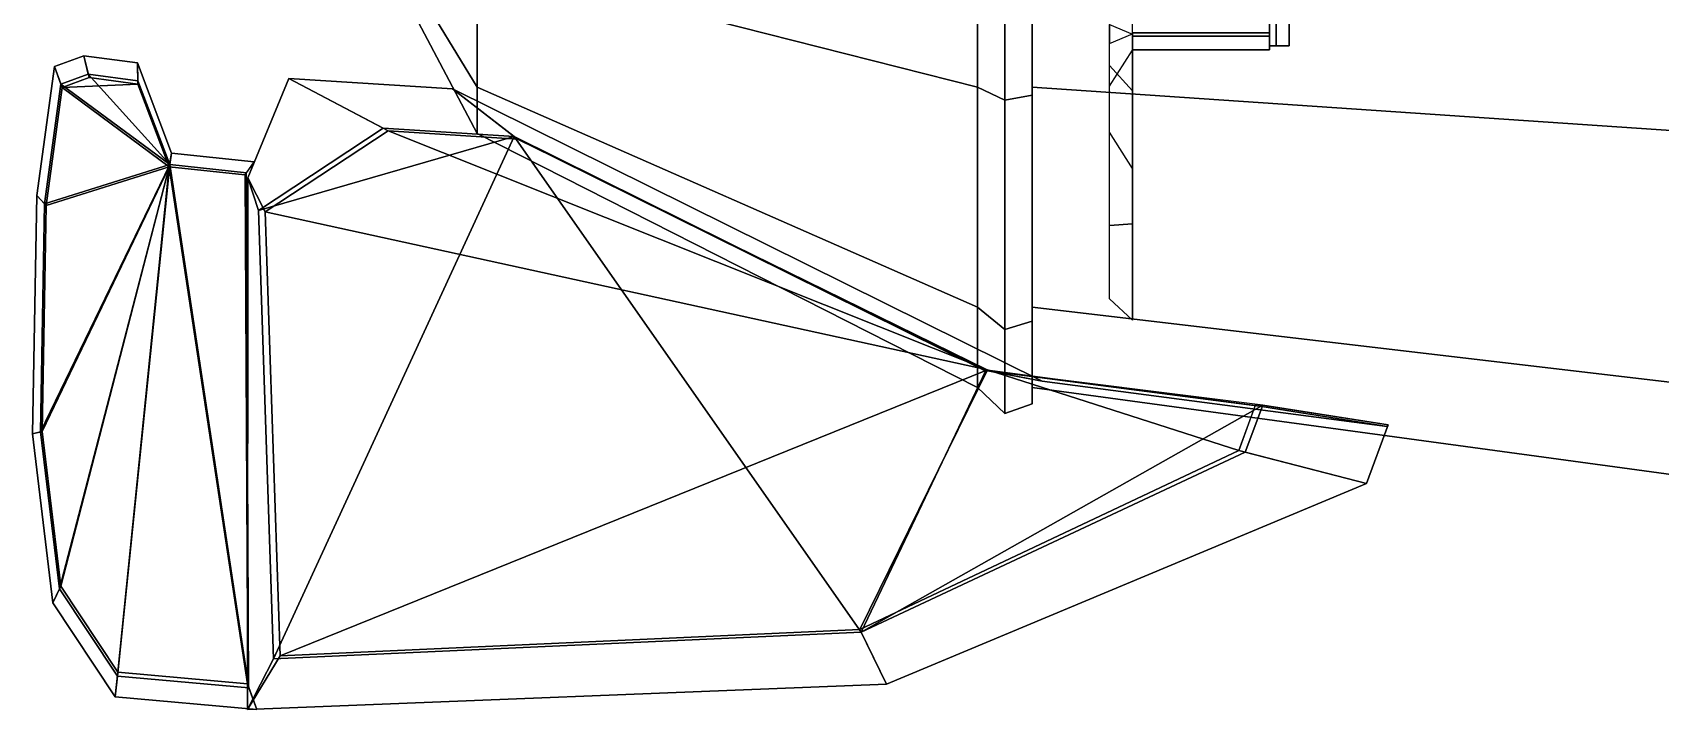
# Model space of a CAD drawing. Header units: metres. Extents: x -117 to 111, y -68 to 68.
# Drawn here: x -116.7 to 2.2, y -67.6 to -18.1 of the extents above; entities that cross this region are included whole.
import ezdxf

# ---------------------------------------------------------------- set-up
doc = ezdxf.new("R2010")
doc.units = ezdxf.units.M

msp = doc.modelspace()

# ---------------------------------------------------------------- linework, layer by layer
at = {"layer": 'Arc2', "color": 27}
for points in [[(-47.664501, -0.186817, 165.389511), (-45.664501, -0.186817, 168.011505), (-45.664501, -23.080681, 159.571091), (-47.664501, -22.127863, 157.300385)], [(-47.664501, -22.127863, 52.722626), (-45.664501, -23.080681, 50.451916), (-45.664501, -0.186817, 42.01152), (-47.664501, -0.186817, 44.633511)], [(-45.664501, -0.186817, 168.011505), (-43.664501, -0.186817, 165.674179), (-43.664501, -22.717285, 157.546906), (-45.664501, -23.080681, 159.571091)], [(-45.664501, -23.080681, 50.451916), (-43.664501, -22.717285, 52.476105), (-43.664501, -0.186817, 44.34885), (-45.664501, -0.186817, 42.01152)], [(-47.664501, -22.127863, 157.300385), (-45.664501, -23.080681, 159.571091), (-45.664501, -39.840153, 136.51149), (-47.664501, -38.189823, 135.2005)], [(-47.664501, -38.189823, 74.82251), (-45.664501, -39.840153, 73.511513), (-45.664501, -23.080681, 50.451916), (-47.664501, -22.127863, 52.722626)], [(-45.664501, -23.080681, 159.571091), (-43.664501, -22.717285, 157.546906), (-43.664501, -39.210735, 135.342834), (-45.664501, -39.840153, 136.51149)], [(-45.664501, -39.840153, 73.511513), (-43.664501, -39.210735, 74.680176), (-43.664501, -22.717285, 52.476105), (-45.664501, -23.080681, 50.451916)], [(-47.664501, -38.189823, 135.2005), (-45.664501, -39.840153, 136.51149), (-45.664501, -45.974541, 105.011513), (-47.664501, -44.068909, 105.011513)], [(-47.664501, -44.068909, 105.011513), (-45.664501, -45.974541, 105.011513), (-45.664501, -39.840153, 73.511513), (-47.664501, -38.189823, 74.82251)], [(-45.664501, -39.840153, 136.51149), (-43.664501, -39.210735, 135.342834), (-43.664501, -45.247753, 105.011513), (-45.664501, -45.974541, 105.011513)], [(-45.664501, -45.974541, 105.011513), (-43.664501, -45.247753, 105.011513), (-43.664501, -39.210735, 74.680176), (-45.664501, -39.840153, 73.511513)]]:
    msp.add_3dface(points, dxfattribs=at)
at = {"layer": 'Ballon', "color": 26}
for points in [[(6.237798, -0.186817, 174.730026), (6.2378, -25.522156, 165.389511), (-43.664501, -22.127863, 157.300385), (-43.664501, -0.186817, 165.389511)], [(6.23782, -25.52216, 44.633499), (6.237822, -0.186817, 35.292988), (-43.664482, -0.186817, 44.633511), (-43.664482, -22.127863, 52.722626)], [(6.2378, -25.522156, 165.389511), (6.237804, -44.068916, 139.870758), (-43.664497, -38.189823, 135.2005), (-43.664501, -22.127863, 157.300385)], [(6.237816, -44.06892, 70.15226), (6.23782, -25.52216, 44.633499), (-43.664482, -22.127863, 52.722626), (-43.664486, -38.189823, 74.82251)], [(6.237804, -44.068916, 139.870758), (6.23781, -50.857502, 105.01152), (-43.66449, -44.068909, 105.011513), (-43.664497, -38.189823, 135.2005)], [(6.23781, -50.857502, 105.01152), (6.237816, -44.06892, 70.15226), (-43.664486, -38.189823, 74.82251), (-43.66449, -44.068909, 105.011513)]]:
    msp.add_3dface(points, dxfattribs=at)
at = {"layer": 'FinBallon', "color": 17}
for points in [[(-84.195511, -22.127861, 87.581879), (-84.195511, -12.854486, 74.82251), (-97.566788, -0.186817, 105.011497)], [(-84.195511, -25.52215, 105.011513), (-84.195511, -22.127861, 87.581879), (-97.566788, -0.186817, 105.011497)], [(-84.195511, -22.127857, 122.441132), (-84.195511, -25.52215, 105.011513), (-97.566788, -0.186817, 105.011497)], [(-84.195511, -12.85448, 135.2005), (-84.195511, -22.127857, 122.441132), (-97.566788, -0.186817, 105.011497)], [(-47.664501, -22.127863, 52.722626), (-47.664501, -0.186817, 44.633511), (-84.195511, -0.186818, 70.15226), (-84.195511, -12.854486, 74.82251)], [(-47.664501, -0.186817, 165.389511), (-47.664501, -22.127863, 157.300385), (-84.195511, -12.85448, 135.2005), (-84.195511, -0.186817, 139.870743)], [(-47.664501, -22.127863, 157.300385), (-47.664501, -38.189823, 135.2005), (-84.195511, -22.127857, 122.441132), (-84.195511, -12.85448, 135.2005)], [(-47.664501, -38.189823, 74.82251), (-47.664501, -22.127863, 52.722626), (-84.195511, -12.854486, 74.82251), (-84.195511, -22.127861, 87.581879)], [(-47.664501, -38.189823, 135.2005), (-47.664501, -44.068909, 105.011513), (-84.195511, -25.52215, 105.011513), (-84.195511, -22.127857, 122.441132)], [(-47.664501, -44.068909, 105.011513), (-47.664501, -38.189823, 74.82251), (-84.195511, -22.127861, 87.581879), (-84.195511, -25.52215, 105.011513)]]:
    msp.add_3dface(points, dxfattribs=at)
at = {"layer": 'GouvG', "color": 4}
for points in [[(-100.959427, -28.741646, 104.778091), (-97.966835, -21.494976, 104.778091), (-90.701263, -25.328478, 106.52536), (-99.682213, -31.245592, 106.52536)], [(-100.176369, -31.130375, 103.03083), (-91.072784, -25.132458, 103.03083), (-97.966835, -21.494976, 104.778091), (-100.959427, -28.741646, 104.778091)], [(-97.966835, -21.494976, 104.778091), (-86.011749, -22.257429, 104.778091), (-81.266029, -25.930225, 106.52536), (-90.701263, -25.328478, 106.52536)], [(-91.072784, -25.132458, 103.03083), (-81.50869, -25.74242, 103.03083), (-86.011749, -22.257429, 104.778091), (-97.966835, -21.494976, 104.778091)], [(-86.011749, -22.257429, 104.778091), (-42.929165, -43.605927, 104.778091), (-47.264244, -42.778961, 106.52536), (-81.266029, -25.930225, 106.52536)], [(-81.50869, -25.74242, 103.03083), (-47.042576, -42.821243, 103.030823), (-42.929165, -43.605927, 104.778091), (-86.011749, -22.257429, 104.778091)], [(-81.50869, -25.74242, 103.03083), (-91.072784, -25.132458, 103.03083), (-100.176369, -31.130375, 103.03083)], [(-81.50869, -25.74242, 103.03083), (-100.176369, -31.130375, 103.03083), (-99.07827, -63.889477, 103.030823)], [(-46.914413, -42.773586, 106.52536), (-99.682213, -31.245592, 106.52536), (-90.701263, -25.328478, 106.52536)], [(-81.50869, -25.74242, 103.03083), (-99.07827, -63.889477, 103.030823), (-56.146168, -61.944698, 103.030823)], [(-46.914413, -42.773586, 106.52536), (-90.701263, -25.328478, 106.52536), (-81.266029, -25.930225, 106.52536)], [(-56.146168, -61.944698, 103.030823), (-47.042576, -42.821243, 103.030823), (-81.50869, -25.74242, 103.03083)], [(-100.984612, -67.581345, 104.778091), (-100.959427, -28.741646, 104.778091), (-99.682213, -31.245592, 106.52536), (-98.598907, -63.658703, 106.52536)], [(-99.07827, -63.889477, 103.030823), (-100.176369, -31.130375, 103.03083), (-100.959427, -28.741646, 104.778091), (-100.984612, -67.581345, 104.778091)], [(-46.914413, -42.773586, 106.52536), (-98.598907, -63.658703, 106.52536), (-99.682213, -31.245592, 106.52536)], [(-46.914413, -42.773586, 106.52536), (-56.245182, -61.740135, 106.52536), (-98.598907, -63.658703, 106.52536)], [(-46.914413, -42.773586, 106.52536), (-28.568501, -48.671009, 106.52536), (-56.245182, -61.740135, 106.52536)], [(-42.929165, -43.605927, 104.778091), (-17.734938, -46.909863, 104.778091), (-27.38036, -45.386501, 106.52536), (-47.264244, -42.778961, 106.52536)], [(-46.914413, -42.773586, 106.52536), (-27.38036, -45.386501, 106.52536), (-28.568501, -48.671009, 106.52536)], [(-56.146168, -61.944698, 103.030823), (-26.816313, -45.362747, 103.030823), (-47.042576, -42.821243, 103.030823)], [(-47.042576, -42.821243, 103.030823), (-26.887161, -45.464397, 103.030823), (-17.734938, -46.909863, 104.778091), (-42.929165, -43.605927, 104.778091)], [(-56.146168, -61.944698, 103.030823), (-28.091526, -48.793747, 103.030823), (-26.816313, -45.362747, 103.030823)], [(-17.646378, -46.782791, 104.778091), (-19.240391, -51.071548, 104.778091), (-28.568501, -48.671009, 106.52536), (-27.310467, -45.286221, 106.52536)], [(-26.816313, -45.362747, 103.030823), (-28.091526, -48.793747, 103.030823), (-19.240391, -51.071548, 104.778091), (-17.646378, -46.782791, 104.778091)], [(-19.240391, -51.071548, 104.778091), (-54.308636, -65.740723, 104.778091), (-56.245182, -61.740135, 106.52536), (-28.568501, -48.671009, 106.52536)], [(-28.091526, -48.793747, 103.030823), (-56.146168, -61.944698, 103.030823), (-54.308636, -65.740723, 104.778091), (-19.240391, -51.071548, 104.778091)], [(-54.308636, -65.740723, 104.778091), (-100.984612, -67.581345, 104.778091), (-98.598907, -63.658703, 106.52536), (-56.245182, -61.740135, 106.52536)], [(-56.146168, -61.944698, 103.030823), (-99.07827, -63.889477, 103.030823), (-100.984612, -67.581345, 104.778091), (-54.308636, -65.740723, 104.778091)]]:
    msp.add_3dface(points, dxfattribs=at)
at = {"layer": 'HelG', "color": 10}
for points in [[(-36.343357, -14.083405, 17.051115), (-38.006432, -15.944475, 17.159567), (-38.006432, -18.941914, 6.983278), (-36.343357, -18.225861, 4.36615)], [(-36.343357, -22.398954, -9.876463), (-38.006432, -20.537884, -9.984918), (-38.006432, -17.540445, 0.191374), (-36.343357, -18.256498, 2.808501)], [(-36.343357, -18.426296, 3.037667), (-36.343357, -25.34981, -0.208375), (-36.343357, -30.210524, -6.111364)], [(-36.343357, -18.426296, 3.037667), (-36.343357, -30.210524, -6.111364), (-36.343357, -30.968445, -9.661583)], [(-36.343357, -18.426296, 3.037667), (-36.343357, -30.968445, -9.661583), (-36.343357, -30.379862, -13.294575)], [(-36.343357, -18.426296, 3.037667), (-36.343357, -30.379862, -13.294575), (-36.343357, -29.491096, -15.271785)], [(-36.343357, -18.426296, 3.037667), (-36.343357, -29.491096, -15.271785), (-36.343357, -28.062065, -16.90185)], [(-36.343357, -18.426296, 3.037667), (-36.343357, -28.062065, -16.90185), (-36.343357, -22.398954, -9.876463)], [(-36.343357, -32.12265, 7.759277), (-38.006432, -32.231102, 5.898207), (-38.006432, -22.054811, 2.900767), (-36.343357, -19.437683, 3.616821)], [(-36.343357, -19.208519, 3.786619), (-36.343357, -22.454557, 10.710131), (-36.343357, -28.357546, 15.570848)], [(-36.343357, -19.208519, 3.786619), (-36.343357, -28.357546, 15.570848), (-36.343357, -31.907764, 16.32877)], [(-36.343357, -19.208519, 3.786619), (-36.343357, -31.907764, 16.32877), (-36.343357, -35.54076, 15.740186)], [(-36.343357, -19.208519, 3.786619), (-36.343357, -35.54076, 15.740186), (-36.343357, -37.517971, 14.851418)], [(-36.343357, -19.208519, 3.786619), (-36.343357, -37.517971, 14.851418), (-36.343357, -39.148037, 13.422386)], [(-36.343357, -19.208519, 3.786619), (-36.343357, -39.148037, 13.422386), (-36.343357, -32.12265, 7.759277)], [(-36.343357, -28.062065, -16.90185), (-38.006432, -25.409485, -15.355065), (-38.006432, -20.537884, -9.984918), (-36.343357, -22.398954, -9.876463)], [(-36.343357, -39.148037, 13.422386), (-38.006432, -37.601254, 10.769808), (-38.006432, -32.231102, 5.898207), (-36.343357, -32.12265, 7.759277)]]:
    msp.add_3dface(points, dxfattribs=at)
at = {"layer": 'InclinG', "color": 3}
for points in [[(-115.094894, -20.622274, 104.603371), (-112.932991, -19.833084, 104.603371), (-112.555008, -21.43033, 106.350632), (-114.532906, -22.152355, 106.350632)], [(-114.623253, -21.906422, 102.856102), (-112.615746, -21.173605, 102.856102), (-112.932991, -19.833084, 104.603371), (-115.094894, -20.622274, 104.603371)], [(-112.932991, -19.833084, 104.603371), (-109.031258, -20.360962, 104.603371), (-108.985336, -21.913275, 106.350632), (-112.555008, -21.43033, 106.350632)], [(-112.615746, -21.173605, 102.856102), (-108.992729, -21.663782, 102.856102), (-109.031258, -20.360962, 104.603371), (-112.932991, -19.833084, 104.603371)], [(-116.374458, -30.045288, 104.603371), (-115.094894, -20.622274, 104.603371), (-114.532906, -22.152355, 106.350632), (-115.703575, -30.773388, 106.350624)], [(-115.811409, -30.656357, 102.856102), (-114.623253, -21.906422, 102.856102), (-115.094894, -20.622274, 104.603371), (-116.374458, -30.045288, 104.603371)], [(-106.667816, -27.783602, 102.856102), (-112.615746, -21.173605, 102.856102), (-114.623253, -21.906422, 102.856102)], [(-106.667816, -27.783602, 102.856102), (-108.992729, -21.663782, 102.856102), (-112.615746, -21.173605, 102.856102)], [(-109.031258, -20.360962, 104.603371), (-106.527496, -26.95155, 104.603371), (-106.694679, -27.942955, 106.350632), (-108.985336, -21.913275, 106.350632)], [(-108.992729, -21.663782, 102.856102), (-106.667816, -27.783602, 102.856102), (-106.527496, -26.95155, 104.603371), (-109.031258, -20.360962, 104.603371)], [(-106.667816, -27.783602, 102.856102), (-114.623253, -21.906422, 102.856102), (-115.811409, -30.656357, 102.856102)], [(-106.694679, -27.942955, 106.350632), (-115.703575, -30.773388, 106.350624), (-114.532906, -22.152355, 106.350632)], [(-114.532906, -22.152355, 106.350632), (-112.555008, -21.43033, 106.350632), (-108.985336, -21.913275, 106.350632)], [(-114.532906, -22.152355, 106.350632), (-108.985336, -21.913275, 106.350632), (-106.694679, -27.942955, 106.350632)], [(-106.527496, -26.95155, 104.603371), (-100.492516, -27.594986, 104.603371), (-101.173317, -28.531633, 106.350624), (-106.694679, -27.942955, 106.350632)], [(-106.667816, -27.783602, 102.856102), (-101.063896, -28.381077, 102.856102), (-100.492516, -27.594986, 104.603371), (-106.527496, -26.95155, 104.603371)], [(-106.667816, -27.783602, 102.856102), (-115.811409, -30.656357, 102.856102), (-116.100464, -47.312336, 102.856102)], [(-106.667816, -27.783602, 102.856102), (-116.100464, -47.312336, 102.856102), (-114.719002, -58.767296, 102.856102)], [(-106.694679, -27.942955, 106.350632), (-114.627258, -58.571655, 106.350624), (-115.98838, -47.285458, 106.350624)], [(-106.694679, -27.942955, 106.350632), (-115.98838, -47.285458, 106.350624), (-115.703575, -30.773388, 106.350624)], [(-106.667816, -27.783602, 102.856102), (-114.719002, -58.767296, 102.856102), (-110.491234, -65.153633, 102.856102)], [(-106.694679, -27.942955, 106.350632), (-110.461777, -64.863907, 106.350624), (-114.627258, -58.571655, 106.350624)], [(-106.667816, -27.783602, 102.856102), (-110.491234, -65.153633, 102.856102), (-100.883003, -66.002007, 102.856102)], [(-106.694679, -27.942955, 106.350632), (-100.995102, -65.699783, 106.350624), (-110.461777, -64.863907, 106.350624)], [(-106.694679, -27.942955, 106.350632), (-101.173317, -28.531633, 106.350624), (-100.995102, -65.699783, 106.350624)], [(-106.667816, -27.783602, 102.856102), (-100.883003, -66.002007, 102.856102), (-101.063896, -28.381077, 102.856102)], [(-116.685745, -47.452812, 104.603371), (-116.374458, -30.045288, 104.603371), (-115.703575, -30.773388, 106.350624), (-115.98838, -47.285458, 106.350624)], [(-116.100464, -47.312336, 102.856102), (-115.811409, -30.656357, 102.856102), (-116.374458, -30.045288, 104.603371), (-116.685745, -47.452812, 104.603371)], [(-115.198021, -59.78891, 104.603363), (-116.685745, -47.452812, 104.603371), (-115.98838, -47.285458, 106.350624), (-114.627258, -58.571655, 106.350624)], [(-114.719002, -58.767296, 102.856102), (-116.100464, -47.312336, 102.856102), (-116.685745, -47.452812, 104.603371), (-115.198021, -59.78891, 104.603363)], [(-110.645035, -66.666496, 104.603363), (-115.198021, -59.78891, 104.603363), (-114.627258, -58.571655, 106.350624), (-110.461777, -64.863907, 106.350624)], [(-110.491234, -65.153633, 102.856102), (-114.719002, -58.767296, 102.856102), (-115.198021, -59.78891, 104.603363), (-110.645035, -66.666496, 104.603363)], [(-100.297714, -67.580132, 104.603363), (-110.645035, -66.666496, 104.603363), (-110.461777, -64.863907, 106.350624), (-100.995102, -65.699783, 106.350624)], [(-100.883003, -66.002007, 102.856102), (-110.491234, -65.153633, 102.856102), (-110.645035, -66.666496, 104.603363), (-100.297714, -67.580132, 104.603363)]]:
    msp.add_3dface(points, dxfattribs=at)
at = {"layer": 'MoyG', "color": 21}
for points in [[(-26.315971, -18.172075, 3.158414), (-36.343357, -18.172075, 3.158414), (-36.343357, -19.414116, 3.61526), (-26.315971, -19.414116, 3.61526)], [(-26.315971, -18.397455, 4.462476), (-36.343357, -18.397455, 4.462476), (-36.343357, -18.172075, 3.158414), (-26.315971, -18.172075, 3.158414)], [(-36.343357, -18.397455, 4.462476), (-36.343357, -19.414116, 3.61526), (-36.343357, -18.172075, 3.158414)], [(-26.315971, -19.414116, 3.61526), (-36.343357, -19.414116, 3.61526), (-36.343357, -18.397455, 4.462476), (-26.315971, -18.397455, 4.462476)]]:
    msp.add_3dface(points, dxfattribs=at)
at = {"layer": 'Tige', "color": 24}
for points in [[(-26.315971, 18.513483, 3.109501), (-26.315971, -19.10144, 3.109501), (-24.896181, -19.10144, 3.365893), (-24.896181, 18.513483, 3.365893)], [(-25.828117, 18.513483, 4.467271), (-25.828117, -19.10144, 4.467271), (-26.315971, -19.10144, 3.109501), (-26.315971, 18.513483, 3.109501)], [(-24.896181, 18.513483, 3.365893), (-24.896181, -19.10144, 3.365893), (-25.828117, -19.10144, 4.467271), (-25.828117, 18.513483, 4.467271)], [(-25.828117, -19.10144, 4.467271), (-24.896181, -19.10144, 3.365893), (-26.315971, -19.10144, 3.109501)]]:
    msp.add_3dface(points, dxfattribs=at)

doc.saveas('drawing.dxf')
